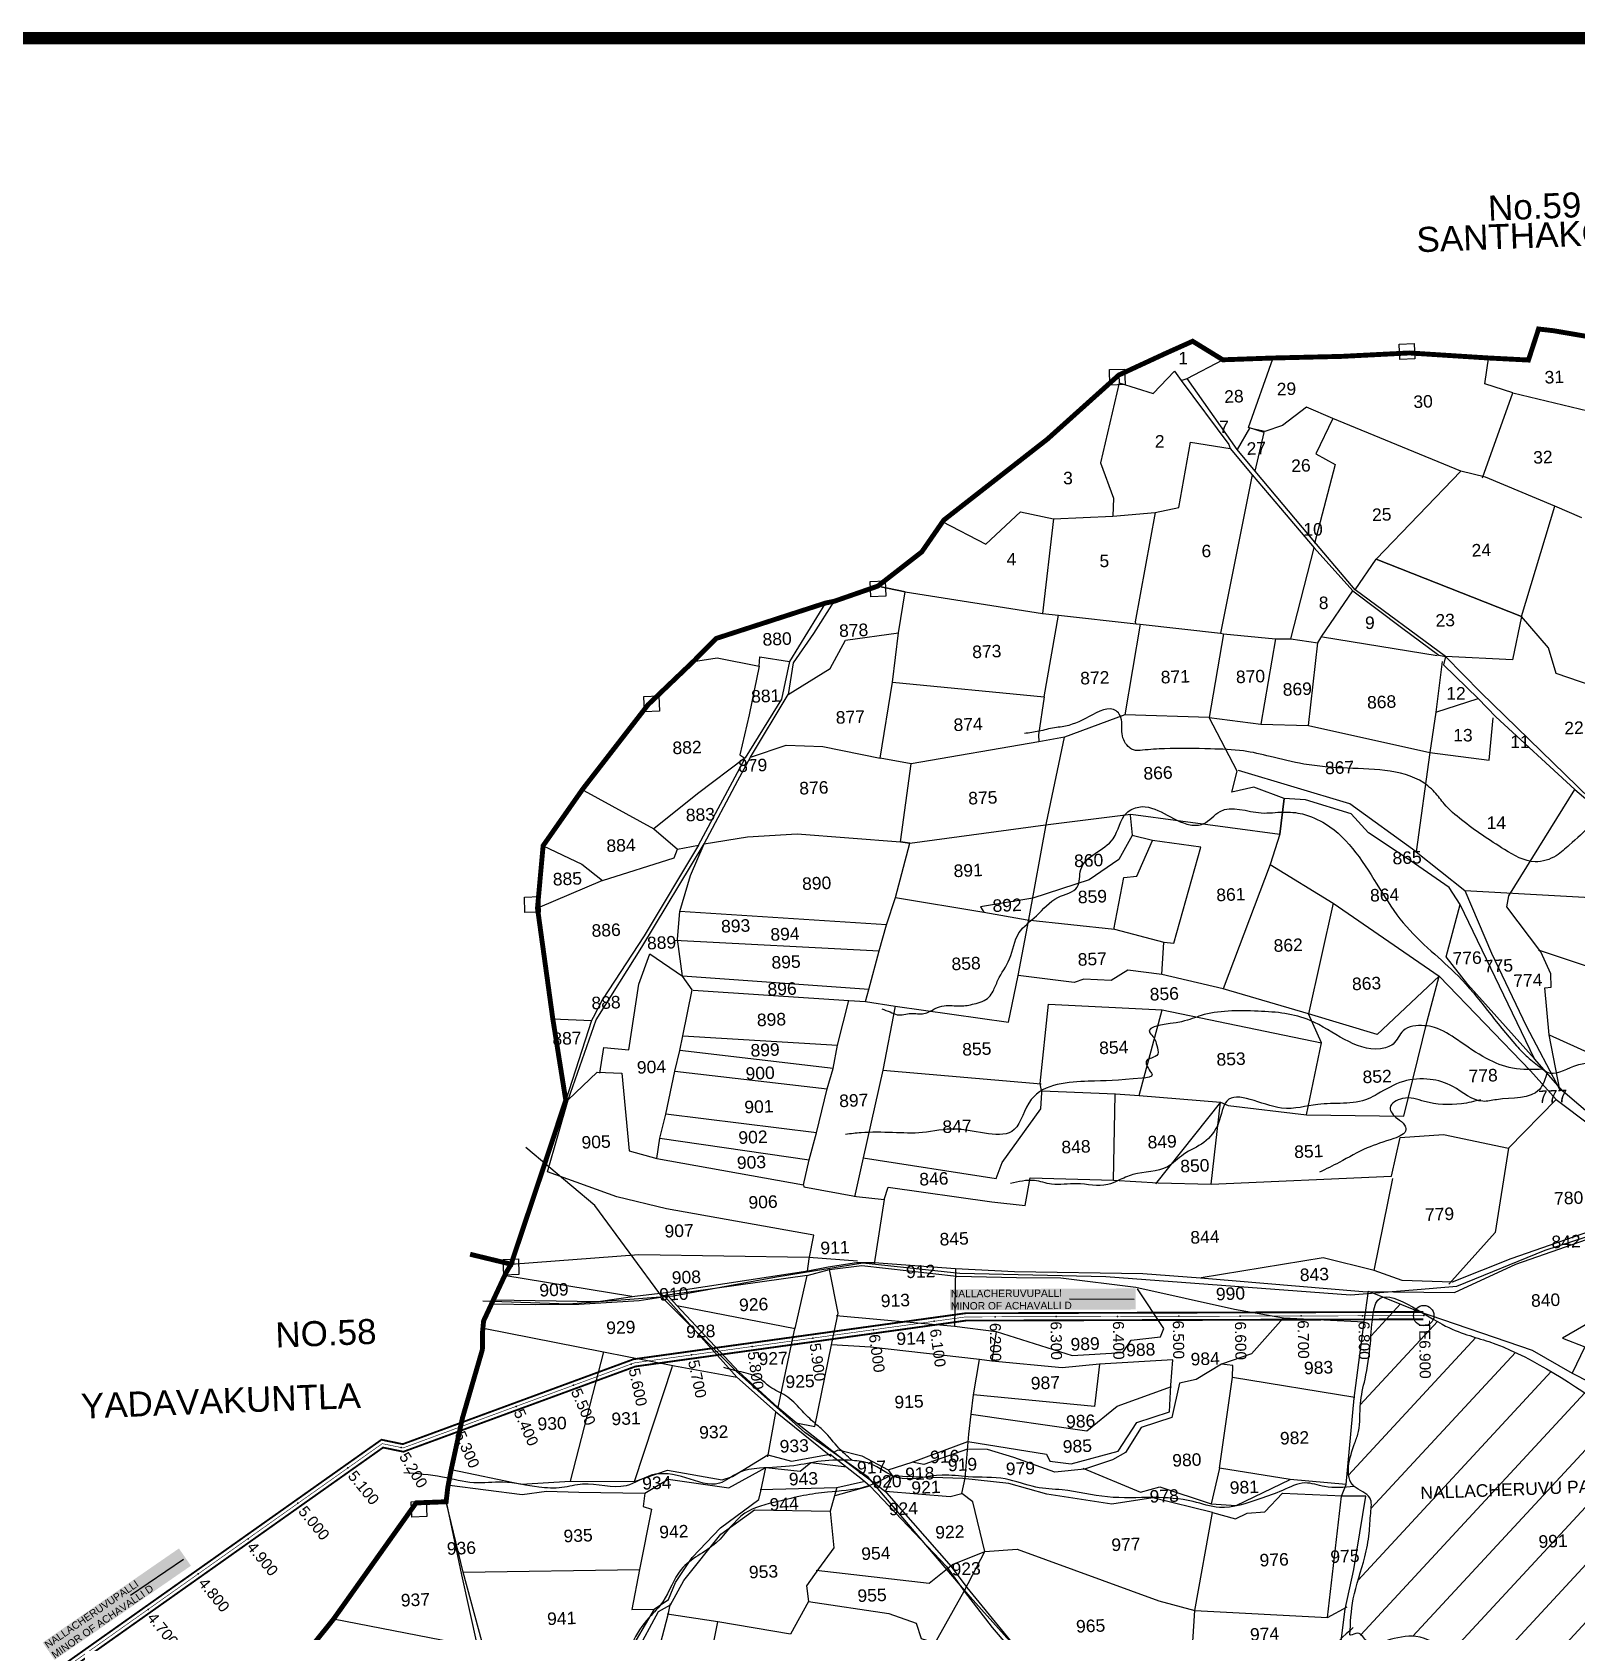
# Model space of a CAD drawing. Header units: inches. Extents: x 203261 to 228925, y 1594290 to 1605484.
# Drawn here: x 211576 to 214097, y 1602483 to 1605095 of the extents above; entities that cross this region are included whole.
import ezdxf
from ezdxf.enums import TextEntityAlignment as Align

# ---------------------------------------------------------------- set-up
doc = ezdxf.new("R2010")
doc.units = ezdxf.units.IN
doc.header["$MEASUREMENT"] = 0
doc.linetypes.add('HIDDEN2', pattern=[0.1875, 0.125, -0.0625])
for name, color, linetype in [('CANAL1', 7, 'Continuous'), ('CSMark', 72, 'Continuous'), ('DIMENSION', 7, 'Continuous'), ('PLOT NO', 7, 'Continuous'), ('PLOTS', 7, 'Continuous'), ('RE REMARKS', 7, 'Continuous'), ('ROAD', 1, 'Continuous'), ('STREAM', 4, 'Continuous'), ('STRUCTURE', 5, 'Continuous'), ('TEXT', 1, 'Continuous'), ('VILLAGE BOUNDRY', 5, 'Continuous'), ('VILLAGE BOUNDRY STONES', 1, 'Continuous')]:
    doc.layers.add(name, color=color, linetype=linetype)
doc.styles.add('FONT1', font='Arial')
doc.styles.get("Standard").update_dxf_attribs({"font": 'arial.ttf'})
doc.dimstyles.get("Standard").update_dxf_attribs({"dimtxt": 0.18, "dimasz": 0.18, "dimexe": 0.18, "dimexo": 0.0625, "dimgap": 0.09, "dimtad": 0, "dimtih": 1, "dimtoh": 1, "dimdec": 4, "dimzin": 0, "dimdsep": 46, "dimtxsty": 'Standard', "dimcen": 0.09, "dimadec": 0, "dimazin": 0, "dimtfac": 1, "dimtdec": 4, "dimtofl": 0, "dimtmove": 0, "dimatfit": 3, "dimfxl": 1, "dimtolj": 1, "dimtzin": 0, "dimarcsym": 0})

msp = doc.modelspace()

# ---------------------------------------------------------------- hatches: boundary and pattern name
at = {"layer": 'STREAM'}
h = msp.add_hatch(dxfattribs=at)
h.set_pattern_fill('ANSI31', color=256, scale=511.183438, angle=2.2125)
h.set_pattern_definition([(47.2125, (213133.64, 1600498.41), (-46.8933, 43.4047), [])])
edge = h.paths.add_edge_path()
edge.add_spline(control_points=[(213728.3, 1602476.8), (213728.8, 1602474.3), (213744.3, 1602485.4), (213755.1, 1602457.9), (213794.6, 1602469.1), (213839.9, 1602481.1), (213891, 1602449.3), (213942.3, 1602419.6), (214017.9, 1602423.1), (214092.7, 1602414), (214170.5, 1602406.1), (214256, 1602378.5), (214356.4, 1602404), (214394.3, 1602337.9), (214388.5, 1602290.1), (214363.4, 1602261.6), (214358.5, 1602197.3), (214400.7, 1602260.9), (214432.5, 1602294.7), (214422, 1602352.6), (214432.4, 1602416.1), (214417.5, 1602486.6), (214422.7, 1602560.7), (214419.6, 1602645.2), (214416.2, 1602725.4), (214355.6, 1602794), (214252.6, 1602776.1), (214126.5, 1602863), (213993.4, 1602950.6), (213900, 1602970.1), (213856.8, 1602996.7), (213845.4, 1603003.6)], knot_values=[645.735917, 645.735917, 645.735917, 645.735917, 655.546035, 675.727965, 708.78945, 757.388447, 818.135762, 876.746548, 933.481593, 1038.499879, 1105.583354, 1165.329928, 1312.756352, 1344.616352, 1376.818474, 1448.75855, 1468.887505, 1525.034119, 1565.776739, 1631.116213, 1677.730997, 1762.118584, 1841.541094, 1899.868225, 2017.290108, 2073.45437, 2148.211248, 2300.718059, 2517.137559, 2597.969004, 2627.550512, 2627.550512, 2627.550512, 2627.550512], degree=3, periodic=0)
edge.add_line((213845.4, 1603003.6), (213838, 1603006.1))
edge.add_line((213838, 1603006.1), (213782.4, 1603028.6))
edge.add_spline(control_points=[(213782.4, 1603028.6), (213777.3, 1603027.5), (213770.4, 1603022.1), (213763.9, 1602990.7), (213762.5, 1602950.4), (213755, 1602899.8), (213742.6, 1602853.2), (213746.2, 1602816.4), (213730.3, 1602775.3), (213713.4, 1602720.2), (213766.4, 1602706.1), (213761.3, 1602671.9), (213760.5, 1602640.9), (213751.3, 1602593.1), (213731.1, 1602540.2), (213729.2, 1602496.6), (213728.3, 1602476.8)], knot_values=[0, 0, 0, 0, 21.886393, 36.858718, 88.981919, 147.390147, 188.094478, 233.757713, 253.118442, 324.307286, 355.974849, 380.836469, 414.041945, 453.241693, 524.452309, 583.271581, 583.271581, 583.271581, 583.271581], degree=3, periodic=0)
h.paths.add_polyline_path([(214031.6, 1602612.9), (214089.7, 1602615.2), (214088.5, 1602646.5), (214030.4, 1602644.2)], flags=24)

# ---------------------------------------------------------------- linework, layer by layer
at = {"color": 5, "const_width": 20}
msp.add_lwpolyline([(203298.6, 1605084.6), (218613.4, 1605084.6), (218613.4, 1594300.1), (203298.6, 1594300.1)], close=True, dxfattribs=at)
at = {"layer": 'CANAL1', "color": 200, "const_width": 3}
for points in [[(213847.9, 1602992.1), (213101.4, 1602990), (212561.5, 1602915.1), (212182.5, 1602775.8), (212149.3, 1602782.6), (211201.8, 1602111.9), (210756.5, 1602124), (210513.5, 1601984.5), (210463.4, 1601967.5), (210459.4, 1601938.5), (210413.8, 1601923.6), (210116.2, 1601706.9), (209877.1, 1601578.9), (209645.5, 1601417.4), (209087.8, 1601277.3), (208754.1, 1601145), (208572.4, 1601149), (208503.5, 1601138), (208214.4, 1601139), (207557.7, 1601521.6)], [(213847.9, 1603004.1), (213100.6, 1603002), (212558.5, 1602926.9), (212181.5, 1602788.2), (212146.7, 1602795.4), (211198.2, 1602124.1), (210753.5, 1602136), (210508.5, 1601995.5), (210452.6, 1601976.5), (210448.6, 1601947.5), (210408.2, 1601934.4), (210109.8, 1601717.1), (209870.9, 1601589.1), (209640.5, 1601428.6), (209084.2, 1601288.7), (208751.9, 1601157), (208571.6, 1601161), (208502.5, 1601150), (208217.6, 1601151), (207563.7, 1601531.9)]]:
    msp.add_lwpolyline(points, dxfattribs=at)
at = {"layer": 'CANAL1', "color": 1, "linetype": 'HIDDEN2', "ltscale": 28, "const_width": 1}
msp.add_lwpolyline([(213848.8, 1602998.1), (213101, 1602996), (212560, 1602921), (212182, 1602782), (212148, 1602789), (211200, 1602118), (210755, 1602130), (210511, 1601990), (210458, 1601972), (210454, 1601943), (210411, 1601929), (210113, 1601712), (209874, 1601584), (209643, 1601423), (209086, 1601283), (208753, 1601151), (208572, 1601155), (208503, 1601144), (208216, 1601145), (207560.7, 1601526.8)], dxfattribs=at)
at = {"layer": 'CSMark', "color": 3, "linetype": 'Continuous'}
msp.add_circle((213848.8, 1602998.1), 16.7, dxfattribs=at)
for p in [(213049.3, 1602988.8), (213148.8, 1602996.1), (213248.8, 1602996.4), (213348.8, 1602996.7), (213448.8, 1602997), (213548.8, 1602997.2), (213648.8, 1602997.5), (213748.8, 1602997.8), (213848.8, 1602998.1), (212851.2, 1602961.4), (212950.3, 1602975.1), (212653.1, 1602933.9), (212752.1, 1602947.6), (212554.4, 1602918.9), (212460.5, 1602884.4), (212366.6, 1602849.9), (212272.8, 1602815.4), (212178.8, 1602782.7), (212092, 1602749.4), (212010.4, 1602691.6), (211928.8, 1602633.8), (211847.2, 1602576.1), (211765.6, 1602518.3)]:
    msp.add_point(p, dxfattribs=at)
at = {"layer": 'PLOTS'}
for points in [[(213994.1, 1604505.1), (214130.2, 1604472.4), (214147.5, 1604591.9)], [(214106.7, 1604301.1), (214062.8, 1604320.4), (213949.6, 1604367.6), (213909.6, 1604377.1), (213700.1, 1604463.2), (213657.3, 1604481.6), (213617.9, 1604451.8), (213589.4, 1604442.3), (213564.1, 1604447.5), (213544.1, 1604412.6), (213462.5, 1604528.8), (213520.7, 1604559.2)], [(213573.3, 1604377.3), (213588.4, 1604440.3), (213562.8, 1604448.7), (213602.2, 1604560.9)], [(213944.5, 1604366.2), (213994.1, 1604505.1), (213948.5, 1604519.9), (213955, 1604564.6)], [(213350.8, 1604534.3), (213351.2, 1604521.4), (213407.2, 1604504.3), (213441.9, 1604540.9), (213452.6, 1604525.3), (213462.5, 1604528.8)], [(213452.6, 1604525.3), (213530.4, 1604420.9), (213532.8, 1604414.3), (213568.8, 1604371.4), (213614.7, 1604317), (213669.8, 1604251.9), (213733, 1604181.9), (213812.5, 1604121.9), (213873.3, 1604076.7), (213884.3, 1604074.6), (213880.8, 1604061.2), (213937.8, 1604005.9), (213966.3, 1603976.1), (214095.7, 1603857.3), (214134.4, 1603824.6)], [(213351.2, 1604521.4), (213321, 1604391.1), (213341.9, 1604333.4), (213341, 1604303.9)], [(213700.1, 1604463.2), (213672.5, 1604405.6), (213704.2, 1604388.1), (213670.4, 1604259)], [(213062.1, 1604295), (213133.9, 1604258.1), (213190.5, 1604310.8), (213244.3, 1604299.7), (213341, 1604303.9), (213410.3, 1604309.9), (213448.7, 1604318), (213467.7, 1604424.9), (213532.8, 1604414.3)], [(214675.6, 1603352.9), (214649.8, 1603388.3), (214608.5, 1603364.2), (214576.7, 1603389.9), (214482.5, 1603470), (214352.2, 1603584.8), (214305, 1603615.7), (214251.2, 1603677.9), (214169.1, 1603795), (214099.2, 1603863.1), (213942.2, 1604015.6), (213884.3, 1604074.6), (213736.9, 1604183.7), (213673.4, 1604258.3), (213573.3, 1604377.3), (213544.1, 1604412.6)], [(213568.8, 1604371.4), (213517, 1604113)], [(213736.9, 1604183.7), (213770.9, 1604233.6), (213909.6, 1604377.1)], [(214008.7, 1604139.8), (214062.8, 1604320.4)], [(213244.3, 1604299.7), (213226.1, 1604144.7)], [(213410.3, 1604309.9), (213377.5, 1604131.2)], [(213632, 1604103.3), (213669.8, 1604251.9)], [(213770.9, 1604233.6), (214008.7, 1604139.8), (213993.8, 1604069.3), (213884.3, 1604074.6)], [(214374.9, 1603958.8), (214242.4, 1603981.7), (214190.3, 1603965.7), (214181.2, 1604007.3), (214065.3, 1604047), (214052.8, 1604088.6), (214008.7, 1604139.8), (213770.9, 1604233.6)], [(212842.7, 1603070.5), (212845.2, 1603091.1), (212852.8, 1603129.3), (212612.4, 1603172.4), (212531, 1603192.3), (212417.9, 1603233.1), (212451.5, 1603350.4), (212498.7, 1603395.9), (212539.3, 1603393.9), (212551, 1603267.4), (212596.3, 1603254.6), (212836.1, 1603211.8), (212845, 1603252.5), (212857.3, 1603296.6), (212874.8, 1603368.5), (212884.4, 1603401.7), (212891.3, 1603439.9), (212910.2, 1603513), (212937.2, 1603511.4), (212942.6, 1603530.8), (212959.3, 1603594.1), (212971.4, 1603636.2), (212985.9, 1603681.2), (213009.7, 1603770), (212994.4, 1603772), (213011.5, 1603899.2), (212960.9, 1603908.3), (212981.1, 1604032.6), (212991, 1604113.1), (213002.1, 1604180.5), (212957.3, 1604189.6), (213002.1, 1604180.5), (213226.1, 1604144.7), (213252.4, 1604142), (213379.1, 1604128.2), (213385.6, 1604127.3), (213517, 1604113), (213522, 1604111.4), (213606.7, 1604103.3), (213632, 1604103.3), (213676, 1604097), (213682.5, 1604108.1), (213733, 1604181.9)], [(212872.1, 1604162), (212812.9, 1604066.3), (212800.1, 1604005), (212740.9, 1603909.2), (212662.7, 1603850.2), (212591.5, 1603792.9), (212630.1, 1603760), (212664.6, 1603766.3), (212740.2, 1603907.4)], [(212885.7, 1604164.7), (212852.4, 1604112.4), (212819.2, 1604064.5), (212810.6, 1604012.8)], [(212981.1, 1604032.6), (213229.1, 1604008.6), (213252.4, 1604142)], [(213379.1, 1604128.2), (213377.5, 1604131.2)], [(212596.3, 1603254.6), (212601.5, 1603288), (212611.1, 1603327.4), (212625.8, 1603397.6), (212634, 1603431.2), (212638.9, 1603455.1), (212654, 1603530.1), (212638.3, 1603552.7), (212630.1, 1603612.9), (212634.2, 1603657.9), (212651.5, 1603717.1), (212673.8, 1603768.6), (212728.5, 1603872.3), (212749.5, 1603910.1), (212810.6, 1604012.8), (212879.4, 1604055), (212904.4, 1604101.2), (212991, 1604113.1)], [(213385.6, 1604127.3), (213360.6, 1603979.6)], [(213522, 1604111.4), (213498.5, 1603975)], [(213683.2, 1604106.7), (213870.5, 1604076.1)], [(213606.7, 1604103.3), (213582.6, 1603964.2)], [(213660.7, 1603961.8), (213676, 1604097)], [(212656.1, 1604066.6), (212694.8, 1604072.6), (212763.4, 1604058.9), (212764.5, 1604074.2), (212812.9, 1604066.3)], [(212763.4, 1604058.9), (212747.4, 1603979.1), (212731.8, 1603914.1), (212738.3, 1603909.9)], [(213879.1, 1604066.7), (213868.4, 1603983.7), (213858.6, 1603917.7), (213836.3, 1603755.4), (213728.3, 1603833.8), (213546.2, 1603888.5), (213546.2, 1603888.5)], [(213229.1, 1604008.6), (213219.6, 1603946.9), (213220, 1603935.3)], [(213868.4, 1603983.7), (213937.8, 1604005.9)], [(214254.9, 1603211.5), (214076.1, 1603364.9), (214029.9, 1603417.3), (213920.7, 1603538.7), (213885.4, 1603584), (213908.5, 1603669.3), (213890.5, 1603697.6), (213826.6, 1603741.2), (213758.4, 1603786.4), (213730.2, 1603817.6), (213655.7, 1603840.5), (213620.9, 1603842.7), (213613.7, 1603784.3), (213620.9, 1603842.7), (213571.1, 1603861.1), (213535.5, 1603853.2), (213544.3, 1603887.6), (213498.5, 1603975), (213360.6, 1603979.6), (213262.4, 1603942.9), (213220, 1603935.3), (213011.5, 1603899.2)], [(213498.5, 1603975), (213582.6, 1603964.2), (213660.7, 1603961.8), (213858.6, 1603917.7), (213955.6, 1603905.3), (213962.2, 1603974.2)], [(212749.5, 1603910.1), (212807.4, 1603929.7), (212867.5, 1603927.4), (212960.9, 1603908.3)], [(212937.2, 1603511.4), (212985.8, 1603503.6), (213170.5, 1603477.2), (213176.6, 1603506.2), (213186.2, 1603553.5), (213203.9, 1603644.8), (213232.6, 1603802.7), (213262.4, 1603942.9)], [(212477.2, 1603855.8), (212591.5, 1603792.9)], [(213836.3, 1603755.4), (213916.1, 1603692.2), (213959.5, 1603590.3), (214016.2, 1603471.5), (214071.2, 1603367.1), (214053.7, 1603456.8), (214046.5, 1603533.3), (214057.1, 1603534.5), (214056.2, 1603556.2), (214040, 1603592.4), (213984.4, 1603666), (213987.6, 1603683.5), (214095.7, 1603857.3)], [(212451.5, 1603350.4), (212497.1, 1603481.3), (212571.7, 1603600), (212673.8, 1603768.6), (212744.5, 1603780.2), (212825.3, 1603784.8), (212994.4, 1603772), (213009.7, 1603770), (213231.1, 1603799.8), (213370.4, 1603817.1), (213613.7, 1603784.3), (213598.2, 1603734.9), (213700.9, 1603672), (213874.2, 1603552.3), (214023.4, 1603398), (214064.9, 1603351.1), (214122.1, 1603308.1)], [(213373.4, 1603782.9), (213369.7, 1603815.3)], [(212410.7, 1603765.6), (212474, 1603735.5), (212507.8, 1603708.9), (212624.8, 1603745.6), (212630.1, 1603760)], [(212664.6, 1603766.3), (212575.5, 1603618.4), (212507.8, 1603514.6), (212492.4, 1603485.2), (212489.9, 1603480.2), (212447.7, 1603349.8)], [(212985.9, 1603681.2), (213130.4, 1603656.9), (213201.3, 1603644.5), (213343.6, 1603629.2), (213424.4, 1603608.3), (213440.5, 1603606.5), (213484.9, 1603763.4), (213406, 1603774), (213372.9, 1603782.3), (213350.9, 1603742.9), (213302.6, 1603709.7), (213210.4, 1603680.1), (213125, 1603665.9), (213130.4, 1603656.9)], [(213342.9, 1603628.6), (213358.9, 1603713.4), (213380.2, 1603715.6), (213406, 1603774)], [(213598.2, 1603734.9), (213521.5, 1603532)], [(212507.8, 1603708.9), (212401.5, 1603663.7)], [(213916.1, 1603692.2), (214248.1, 1603674.1), (214160.2, 1603553.8), (214036.4, 1603595.2)], [(213700.9, 1603672), (213660.7, 1603491.2)], [(214029.9, 1603417.3), (213908.5, 1603669.3)], [(212971.4, 1603636.2), (212634.2, 1603657.9)], [(212625.8, 1603611.2), (212959.3, 1603594.1)], [(213421.1, 1603555.5), (213424.4, 1603608.3)], [(212503.4, 1603393.9), (212510, 1603435.9), (212550.5, 1603432.2), (212566.9, 1603539.3), (212584.9, 1603589.1), (212638.3, 1603552.7)], [(212933.1, 1603255.8), (213150.7, 1603222.1), (213160.4, 1603248.4), (213223.5, 1603336), (213225, 1603362.5), (213222.4, 1603377.1), (213236.1, 1603506.8), (213421.8, 1603497.7), (213681.8, 1603443.8), (213660.7, 1603491.2), (213521.5, 1603532), (213421.1, 1603555.5), (213365.5, 1603562.5), (213338.2, 1603545.7), (213293.5, 1603547.5), (213277.9, 1603542.3), (213186.2, 1603553.5)], [(212942.6, 1603530.8), (212638.3, 1603552.7)], [(212655.5, 1603529.6), (212910.2, 1603513)], [(213225.1, 1603365.5), (213345.2, 1603360.2), (213384.3, 1603357.6), (213516.9, 1603346.5), (213529.5, 1603341.5), (213657.4, 1603326.1), (213816.2, 1603323.6), (213854.5, 1603479.2), (213874.2, 1603552.3), (213772.7, 1603457.5), (213660.7, 1603491.2)], [(212985.8, 1603503.6), (212965.2, 1603398.8), (212933.1, 1603255.8), (212919.4, 1603191.9)], [(214053.7, 1603456.8), (214184.8, 1603397.4), (214199.8, 1603431.3), (214228.3, 1603521.1)], [(212426.5, 1603482.9), (212489.9, 1603480.2)], [(213384.3, 1603357.6), (213421.8, 1603497.7)], [(212638.9, 1603455.1), (212891.3, 1603439.9)], [(212884.4, 1603401.7), (212634, 1603431.2)], [(213657.4, 1603326.1), (213681.8, 1603443.8)], [(212625.8, 1603397.6), (212874.8, 1603368.5)], [(212965.2, 1603398.8), (213223.8, 1603376.7)], [(212836.1, 1603211.8), (212836.2, 1603208.7), (212922.3, 1603192.8), (212967.8, 1603187.9), (212974.4, 1603208.1), (213143.7, 1603184), (213198.1, 1603178), (213205.8, 1603223.1), (213342.1, 1603219.3), (213415.2, 1603215), (213501.8, 1603212.6), (213796.1, 1603225.7), (213810.2, 1603288.9), (213880.8, 1603293.8), (213987.3, 1603271.6), (214064.9, 1603351.1)], [(213342.1, 1603219.3), (213344.7, 1603359.4)], [(212857.3, 1603296.6), (212611.1, 1603327.4)], [(213516.9, 1603346.5), (213410.6, 1603213.5)], [(213501.8, 1603212.6), (213516.9, 1603346.5)], [(212601.5, 1603288), (212845, 1603252.5)], [(213987.3, 1603271.6), (213965.6, 1603133.8), (213889.8, 1603049.5)], [(213767.8, 1603071.6), (213798.3, 1603222.3)], [(212967.8, 1603187.9), (212951.2, 1603082.7)], [(214262.6, 1603181.2), (214171.2, 1603153.5), (213991.1, 1603091), (213895.2, 1603052.7), (213813.5, 1603055.2), (213767.8, 1603071.6), (213684.4, 1603092.4), (213485.5, 1603059.8)], [(212329.3, 1603024.1), (212500.6, 1603020.9), (212560.5, 1603029.8), (212610.9, 1603035.6), (212843.1, 1603071.3), (212876.4, 1603077.6), (212922.6, 1603085.1), (212951.1, 1603084.7), (213084, 1603075), (213180.3, 1603070), (213389.9, 1603067.1), (213484, 1603059.6), (213749.1, 1603037.4), (213898.9, 1603035.6), (213999.1, 1603082.4), (214173.7, 1603143.1)], [(212358.4, 1603082.1), (212567.2, 1603098.1), (212844.8, 1603093.3), (212923.9, 1603087.4)], [(212346.6, 1603064.4), (212555.5, 1603030)], [(212628.8, 1603014.5), (212822.3, 1602976.9), (212842.1, 1603063.4), (212614, 1603031.6)], [(212842.1, 1603063.4), (212878.5, 1603073.4)], [(212884.4, 1602774.5), (212892.3, 1602779.1), (212931.4, 1602769.2), (212974.1, 1602746.3), (213013.1, 1602758.9), (213104.4, 1602792.5), (213232.5, 1602772), (213238.2, 1602760.2), (213272.8, 1602756), (213349.9, 1602776.5), (213380, 1602823.4), (213433.8, 1602840.9), (213435.8, 1602884.6), (213438.8, 1602925.9), (213319.4, 1602918.9), (213258.4, 1602912.9), (213143.3, 1602923.8), (213123.4, 1602926.4), (212945.5, 1602946.6), (212881.4, 1602950.6), (212892.6, 1603002), (212878.5, 1603073.4), (212931.4, 1603079.8), (213085.8, 1603062.7), (213183.8, 1603060.4), (213256.3, 1603059.8), (213378.5, 1603044.5), (213539.8, 1603008.6), (213619.8, 1602994.5), (213751.4, 1602987.7)], [(213084, 1603075), (213082.6, 1602981.1)], [(212889.5, 1602998.1), (213082.6, 1602981.1), (213150.8, 1602972.3), (213274.6, 1602932.7), (213357.2, 1602937.9), (213370.9, 1602957.9), (213419, 1602963.2), (213424.5, 1602976.9), (213381.6, 1603041.6)], [(213711.2, 1602445.2), (213720.7, 1602518.4), (213734.8, 1602583.6), (213754.5, 1602703.3), (213714.6, 1602703.2), (213722.1, 1602722.5), (213735.2, 1602863.2), (213751.4, 1602987.7), (213758.7, 1603038.1), (213838, 1603006.1), (214025.8, 1602941.7), (214091.2, 1602904.3), (214286.5, 1602804.4), (214303.7, 1602814.4), (214409.3, 1602759.5), (214519.8, 1602725.2), (214550.9, 1602818.1), (214505.7, 1602825.6), (214492.9, 1602841.7), (214497.1, 1602859.9), (214484.4, 1602860.8), (214462, 1602860), (214448.5, 1602805.3), (214442.9, 1602746.6)], [(212313.4, 1602977.7), (212509.1, 1602939), (212625.2, 1602916.1), (212727, 1602897.4), (212609.9, 1603029)], [(213225.2, 1602405), (213103.3, 1602553.8), (213077.7, 1602588.5), (212971.9, 1602708.6), (212902.5, 1602761.3), (212824.1, 1602823.2), (212793.8, 1602847.9), (212730.2, 1602906.2), (212628.8, 1603014.5), (212614, 1603031.6), (212609.9, 1603029), (212567.7, 1603022), (212469, 1603016.1), (212398, 1603015.7), (212327.2, 1603016.9)], [(213619.8, 1602994.5), (213567.4, 1602935.7), (213518.5, 1602918.7), (213477.1, 1602893.6), (213449.9, 1602888), (213437.6, 1602831.8), (213387.3, 1602815.3)], [(214351.9, 1602917.1), (214134.7, 1602995.8), (214075.6, 1602961.3), (214111.7, 1602947.1), (214091.2, 1602904.3)], [(212821.7, 1602979), (212793.8, 1602847.9)], [(213150.8, 1602972.3), (213143.3, 1602923.8)], [(212509.1, 1602939), (212454.6, 1602727.5)], [(212824.1, 1602823.2), (212854.3, 1602817), (212881.4, 1602950.6)], [(212559.8, 1602727.4), (212622.1, 1602915.4)], [(212974.1, 1602746.3), (212981.5, 1602735.7), (212969.6, 1602711.3), (213075.4, 1602702.6), (213094.5, 1602707.7), (213100.1, 1602732.5), (213105.7, 1602804.7), (213109.8, 1602837.3), (213113.6, 1602868.6), (213123.4, 1602926.4)], [(213319.4, 1602918.9), (213311.2, 1602849.9), (213113.6, 1602868.6)], [(213722.1, 1602722.5), (213630.7, 1602730.7), (213515, 1602749.2), (213536.5, 1602897.8), (213537, 1602916.7), (213518.5, 1602918.7)], [(212727, 1602897.4), (212790.2, 1602841.4), (212880.4, 1602768.5)], [(213109.8, 1602837.3), (213298.8, 1602810.1), (213348.1, 1602850.4), (213437.1, 1602882.2)], [(213536.5, 1602897.8), (213736.1, 1602865.1)], [(212790.2, 1602839.8), (212777.2, 1602767.7)], [(213387.3, 1602815.3), (213361.8, 1602774.4), (213340.4, 1602762.4), (213294.6, 1602747.2), (213246.4, 1602742.6), (213179.3, 1602766.2), (213136.6, 1602779.4), (213103.6, 1602779.8), (213032.5, 1602754.9), (213013.1, 1602758.9)], [(212257.6, 1602721.3), (212376.5, 1602705.9), (212416.3, 1602711.2), (212469, 1602709.9), (212577, 1602708.2), (212614.9, 1602730.8), (212714.1, 1602716.6), (212774.4, 1602750.2), (212830.3, 1602744.1), (212847.9, 1602758.3), (212906.1, 1602751.3)], [(212260.6, 1602746.7), (212375.3, 1602722.8), (212454.6, 1602727.5), (212559.8, 1602727.4), (212613.8, 1602745.8), (212703.1, 1602730), (212719.8, 1602735.3), (212777.8, 1602770.7), (212816.1, 1602760.5), (212879.7, 1602771.9), (212932.5, 1602730.7), (212944, 1602720.3), (213069.7, 1602588.2), (213098.2, 1602548), (213144.1, 1602488.7), (213214.3, 1602406.5)], [(212592, 1602518.4), (212615.5, 1602534.5), (212626.8, 1602562.1), (212654.1, 1602603), (212700.5, 1602651.4), (212763.1, 1602697.9), (212766.3, 1602711.4), (212774.4, 1602750.2)], [(213292.3, 1602749.2), (213386.3, 1602710), (213417.7, 1602718.4), (213501.8, 1602690.5), (213542.6, 1602688.2), (213630.7, 1602730.7)], [(213515, 1602749.2), (213501.8, 1602690.5)], [(212887.6, 1602704.3), (212944, 1602720.3)], [(212890.5, 1602717.5), (212934.1, 1602727.3)], [(213504, 1602676.3), (213406.2, 1602700.7), (213339.7, 1602690.3), (213233.2, 1602706.3), (213171.3, 1602723.9), (213096.3, 1602732.2), (212981.5, 1602735.7)], [(212252.3, 1602694.1), (212277.6, 1602574.9), (212303.4, 1602456.6)], [(212348.7, 1602237.9), (212328.4, 1602335.1), (212317.8, 1602440.1), (212280.3, 1602578.9), (212252.3, 1602694.1)], [(212577, 1602708.2), (212573.9, 1602686.6), (212587.7, 1602682.2), (212568.3, 1602583.2), (212555.5, 1602518.3), (212592, 1602518.4), (212547.8, 1602443.5), (212317.8, 1602440.1)], [(212765.2, 1602714), (212890.5, 1602717.5), (212879.2, 1602678.7)], [(212856.5, 1602582.2), (213041.4, 1602561.1), (213079.3, 1602591.8), (213132, 1602612.9), (213184.8, 1602616.5), (213416.4, 1602532.4), (213475.1, 1602516.7), (213691.7, 1602504.9), (213714.6, 1602703.2)], [(212919.1, 1602123.6), (212974.6, 1602357), (212993.4, 1602428.3), (213051, 1602463.5), (213098.2, 1602548), (213132, 1602612.9), (213112.5, 1602694), (213094.5, 1602707.7)], [(213470.4, 1602448.2), (213475.1, 1602516.7), (213504, 1602676.3), (213541.6, 1602666.1), (213560.7, 1602675.4), (213589.3, 1602677.6), (213618.3, 1602708.3), (213716.2, 1602703.9)], [(212562.9, 1602447.5), (212599, 1602515), (212618.5, 1602525.9), (212640.6, 1602565.3), (212701, 1602641.4), (212756, 1602681), (212879.2, 1602678.7), (212885.2, 1602618.8), (212860.2, 1602584.3), (212840.9, 1602556.9), (212844, 1602531.2), (212814.6, 1602478)], [(212280.3, 1602578.9), (212568.3, 1602583.2)], [(212618.4, 1602528.1), (212613.8, 1602507), (212596.5, 1602440.7), (212543.9, 1602167.6)], [(212844, 1602531.2), (212975.3, 1602511.5), (213020.1, 1602495.6), (213027.8, 1602470.9), (213051, 1602463.5), (213079.8, 1602431.3), (213142.6, 1602421.8), (213206.7, 1602405.6), (213407.5, 1602400.2)], [(213691.7, 1602504.9), (213724, 1602522.6)], [(212303.4, 1602456.6), (212068.4, 1602502.4)], [(212627.2, 1602153.5), (212696, 1602498.1), (212613.3, 1602510.7)], [(212814.6, 1602478), (212696, 1602498.1)]]:
    msp.add_lwpolyline(points, dxfattribs=at)
at = {"layer": 'ROAD'}
for points in [[(212312.5, 1603022.1), (212452, 1603017.3), (212623.8, 1603030.4), (212791.8, 1603061.6), (212932.7, 1603084.4), (213091, 1603067.4), (213329.9, 1603061.8), (213729.2, 1603031.8), (213831.7, 1603040.4), (213902.9, 1603046.2), (214047.2, 1603104.9), (214290, 1603183.7), (214485.6, 1603210.7), (214712.5, 1603277.8), (214788.2, 1603298.8), (214874.6, 1603299.2), (214956.9, 1603636), (215015.1, 1603884.4), (215027.6, 1604074)], [(213568.1, 1601934.5), (213485.3, 1602092), (213362.2, 1602258.2), (213270, 1602357.8), (213107.9, 1602538.6), (212941.7, 1602734.5), (212838.2, 1602807.2), (212726, 1602907.3), (212607.3, 1603025.7), (212495.2, 1603178), (212382.3, 1603272.6)]]:
    msp.add_lwpolyline(points, dxfattribs=at)
at = {"layer": 'STREAM'}
for points in [[(215074.9, 1603450.9), (215011.8, 1603460.2), (214989.7, 1603461.5), (214961.6, 1603469), (214929.2, 1603473.6), (214919.5, 1603517.7), (214931.9, 1603543.9), (214898.7, 1603556), (214847.2, 1603571.2), (214812.2, 1603590.7), (214812.4, 1603640), (214799.2, 1603676.5), (214805.1, 1603742.4), (214806, 1603775.1), (214793.4, 1603822.8), (214784.1, 1603855.1), (214764.4, 1603880.1), (214742.6, 1603889.4), (214705.7, 1603874.6), (214672, 1603871.7), (214626.4, 1603872), (214597.7, 1603879.5), (214525.3, 1603902.6), (214492.8, 1603926), (214460.6, 1603939.8), (214424.6, 1603929.8), (214397.5, 1603909.5), (214337.1, 1603903.9), (214298.2, 1603897.1), (214253.7, 1603884.1), (214167.1, 1603864.7), (214121.6, 1603800.7), (214086.5, 1603766.7), (214065.2, 1603749.3), (214030.7, 1603739.4), (213980.6, 1603759.4), (213910.7, 1603807.6), (213882.4, 1603833.8), (213866.6, 1603853), (213855.5, 1603863.3), (213724.3, 1603892.1), (213652.8, 1603899), (213598.2, 1603911.3), (213554.4, 1603920.4), (213500.7, 1603923.7), (213425.6, 1603924), (213389.3, 1603921.5), (213374.8, 1603922), (213368.7, 1603925.5), (213356.1, 1603948.1), (213352.8, 1603978.5), (213346.6, 1603985.7), (213302.4, 1603976.5), (213258.1, 1603959.8), (213245.8, 1603958.3), (213220.3, 1603952.5), (213196.8, 1603948.9)], [(212963.7, 1603499), (212977.5, 1603494), (212989.1, 1603489.4), (213011.3, 1603491.7), (213032.6, 1603491.3), (213050.9, 1603499.6), (213065.6, 1603504.2), (213091.8, 1603503.8), (213114.6, 1603507.2), (213139, 1603518.5), (213145.4, 1603527.9), (213153.4, 1603545.8), (213172.4, 1603580.7), (213187.8, 1603623.1), (213216.2, 1603651), (213251.4, 1603681.2), (213283, 1603698.1), (213288.7, 1603726.5), (213341.5, 1603776.9), (213363.7, 1603819.2), (213383.4, 1603828.8), (213467.4, 1603799.8), (213488.4, 1603801.3), (213516.1, 1603821.7), (213583.5, 1603819.2), (213619.4, 1603820.6), (213650.8, 1603817.4), (213688.5, 1603801.2), (213776.7, 1603695.6), (213815.3, 1603639.5), (213861.1, 1603593.5), (213905, 1603552.8), (214000.3, 1603438.8), (214018.4, 1603420.5), (214040.3, 1603402.9), (214050.4, 1603395.7), (214094, 1603405.5), (214220.2, 1603387), (214253.7, 1603380.2), (214301.2, 1603374.4), (214349.9, 1603368), (214393.5, 1603338.2), (214427.6, 1603271.6), (214456.1, 1603235.2), (214516.6, 1603218.6), (214637.8, 1603266.8), (214683.2, 1603274), (214730, 1603285), (214764.4, 1603296.7), (214815.9, 1603286.2), (214843.9, 1603278.6), (214871.8, 1603272.6), (214911.3, 1603277.9), (214975.2, 1603254.3), (214990.1, 1603236.4), (215124.8, 1603157.8), (215179.3, 1603152.3), (215286.2, 1603157), (215329.8, 1603153.2), (215377.4, 1603159.9)], [(214043.6, 1603400.6), (213993.9, 1603402.2), (213951.4, 1603418), (213904, 1603448.4), (213866.5, 1603468.8), (213849.8, 1603471.6), (213815.3, 1603463.3), (213798.7, 1603441.7), (213778, 1603434), (213663.5, 1603480.2), (213578.3, 1603495.2), (213485.2, 1603488.2), (213453.3, 1603478.2), (213401.7, 1603459.7), (213408.1, 1603452.1), (213412.9, 1603439.2), (213414.3, 1603425.3), (213404.1, 1603418.8), (213396.4, 1603415), (213402.3, 1603396.9), (213405.2, 1603391.8), (213388.8, 1603385.9), (213300.9, 1603380.8), (213207.8, 1603351), (213180.1, 1603302), (213085, 1603302.7), (213030.2, 1603297.1), (212981.4, 1603297), (212929.9, 1603296.7), (212904.7, 1603294)], [(214050.6, 1603395.8), (214037.7, 1603367.4), (213967.7, 1603350.8), (213945.1, 1603348.1), (213896.2, 1603372.4), (213859.1, 1603384), (213815.6, 1603380.6), (213772.8, 1603359.8), (213758.3, 1603352.3), (213675.7, 1603343), (213616.6, 1603337.2), (213527.2, 1603348.6), (213513.8, 1603313.2), (213489.7, 1603280.9), (213456.4, 1603261.3), (213430.2, 1603241.1), (213374, 1603228.4), (213349.9, 1603218.8), (213332.7, 1603212), (213282.1, 1603213.6), (213241.1, 1603212.8), (213212.9, 1603218.7), (213173.9, 1603213.7)], [(213941.6, 1603350.5), (213910.5, 1603344.1), (213850.1, 1603347.9), (213814.2, 1603352.6), (213793.8, 1603337.8), (213805.8, 1603320), (213817.6, 1603309.1), (213819.6, 1603302.2), (213800.1, 1603287.5), (213756.2, 1603271.9), (213710.9, 1603248.3), (213678.4, 1603232.3)], [(213728.3, 1602476.8), (213733.7, 1602535.4), (213752.6, 1602604.1), (213759.7, 1602642.6), (213762.3, 1602675.7), (213760.8, 1602700.5), (213735.2, 1602719.2), (213736.3, 1602790.3), (213742.3, 1602808.8), (213745.3, 1602854.3), (213752.9, 1602894.3), (213761.6, 1602952.1), (213766.8, 1603003.9), (213770.6, 1603018.4), (213879.1, 1602983.9), (213954.9, 1602955.7), (214144, 1602850.4), (214282.8, 1602787.3), (214357.3, 1602780.7), (214397.1, 1602741.1), (214420.3, 1602625.9), (214421.5, 1602567.6), (214421.3, 1602488.2), (214428.3, 1602404.1), (214425.3, 1602357.6), (214423.6, 1602292.3), (214400.9, 1602258.4), (214361.8, 1602218.1), (214362.5, 1602238.2), (214388.6, 1602305.3), (214390.7, 1602337.4), (214375.7, 1602365.5), (214230.5, 1602390.9), (214172.1, 1602403.5), (214105.7, 1602412.8), (214001, 1602421.2), (213944.4, 1602424.8), (213891.2, 1602449.5), (213835.7, 1602474.2), (213787.6, 1602467.1), (213754.6, 1602467.7), (213737.9, 1602479), (213728.3, 1602476.8), (213728.3, 1602478.6)], [(212914.6, 1602761.9), (212893.8, 1602781.7), (212869.1, 1602809.5), (212851, 1602825.3), (212831.7, 1602844.6), (212807.1, 1602867.3), (212780.9, 1602881.7), (212764.4, 1602895.4), (212734.1, 1602906.1), (212705.6, 1602913.2)], [(213734.7, 1602719.2), (213686.9, 1602718.9), (213654.8, 1602724.8), (213618.2, 1602712.6), (213581.2, 1602698.9), (213515.2, 1602684.8), (213472.1, 1602694.4), (213406.5, 1602701.1), (213332.4, 1602701.9), (213258.4, 1602713.4), (213215.4, 1602717.9), (213165.5, 1602731.4), (213104.7, 1602734.7), (213062.4, 1602737.7), (212988.4, 1602733.8), (212944.7, 1602756.3), (212915.7, 1602761.4), (212864.8, 1602760.4), (212820.3, 1602753), (212763.9, 1602748.8), (212729.7, 1602741.3), (212698.5, 1602724.2), (212644, 1602733.3), (212587.3, 1602737.3), (212546.3, 1602720.3), (212475.2, 1602722.7), (212441.4, 1602717.3), (212403.8, 1602717.9), (212344.9, 1602725.9), (212297.6, 1602725.1), (212246.3, 1602734.4), (212183.3, 1602741.2)], [(212979.9, 1602737.5), (212934.9, 1602717.8), (212875, 1602709.8), (212836.1, 1602704.2), (212794.3, 1602694.4), (212740, 1602675.3), (212693.5, 1602627.2), (212636, 1602583.4), (212606.2, 1602530.8), (212584, 1602505), (212556.3, 1602462.8), (212545.7, 1602429.5), (212533.1, 1602410), (212479.1, 1602406.7), (212445, 1602398.2), (212431, 1602360.1), (212399.5, 1602310.1), (212380.1, 1602280), (212357.6, 1602249.8), (212331, 1602231.8), (212284.5, 1602212.1)], [(215841.7, 1602586.4), (215853.9, 1602558.4), (215863.9, 1602531.8), (215859.5, 1602485.1), (215832.2, 1602455), (215778.3, 1602396), (215708.6, 1602258.8), (215672.1, 1602213.4), (215618.7, 1602130.3), (215509.6, 1602022.9), (215409, 1601925.9), (215325.8, 1601866.1), (215125.1, 1601799.1), (215041.6, 1601775.9), (214957.7, 1601762.7), (214828, 1601729.9), (214722.8, 1601693.7), (214640.6, 1601636.1), (214563.4, 1601567.7), (214487.6, 1601459.4), (214437.4, 1601380.9), (214283.9, 1601285.4), (214266.8, 1601268.1), (214158.4, 1601285), (214083.4, 1601300.9), (213988.8, 1601308.4), (213903.3, 1601309.5), (213824, 1601319.7), (213690.1, 1601309), (213600.2, 1601307.8), (213501.9, 1601296.2), (213406.6, 1601290.3), (213351.2, 1601289.3), (213252.8, 1601278.8), (213120, 1601239.3)], [(213733.8, 1602488.6), (213695.1, 1602443.4), (213689.3, 1602401.1), (213684.1, 1602364.6), (213679.6, 1602352.8), (213673.4, 1602341.9), (213662.5, 1602325), (213651.9, 1602278.3), (213646.7, 1602241.8), (213643.4, 1602198), (213627.1, 1602173.4), (213612.1, 1602155.5), (213584.9, 1602110.7), (213573.6, 1602081.8), (213567.1, 1602057.6), (213549.7, 1602038)]]:
    msp.add_spline(points, degree=3, dxfattribs=at)
at = {"layer": 'VILLAGE BOUNDRY', "linetype": 'HIDDEN2', "ltscale": 75, "const_width": 8}
msp.add_lwpolyline([(212004.1, 1602422.4), (212068.4, 1602502.4), (212203.3, 1602692.2), (212252.3, 1602694.1), (212255.1, 1602718.1), (212260.6, 1602746.7), (212278.9, 1602830.6), (212311.5, 1602942.5), (212311.8, 1602971.7), (212313.5, 1602989.5), (212349.8, 1603067.4), (212358.4, 1603082.1), (212291.5, 1603098.3), (212358.4, 1603082.1), (212410, 1603236.1), (212447.7, 1603349.8), (212426.5, 1603482.9), (212401.5, 1603663.7), (212410.7, 1603765.6), (212475.6, 1603858.4), (212582.1, 1603995.9), (212656.1, 1604066.6), (212693.6, 1604104.2), (212872.1, 1604162), (212885.7, 1604164.7), (212957.3, 1604189.6), (213029.1, 1604245.5), (213064.9, 1604297.3), (213234.1, 1604429.5), (213350.8, 1604534.3), (213427.9, 1604570), (213471.4, 1604589.5), (213520.7, 1604559.2), (213601.4, 1604562.1), (213715, 1604564.8), (213825.4, 1604570.4), (213952.2, 1604562.3), (214019.8, 1604558.8), (214036.3, 1604609.5), (214060.7, 1604606.7), (214147.5, 1604591.9)], dxfattribs=at)
at = {"layer": 'VILLAGE BOUNDRY STONES'}
for points in [[(213808.7, 1604584.9), (213833.4, 1604585.9), (213834.4, 1604560.6), (213809.7, 1604559.6)], [(213335.4, 1604543.2), (213360.1, 1604544.1), (213361, 1604518.8), (213336.3, 1604517.9)], [(212944.8, 1604197.2), (212969.5, 1604198.2), (212970.5, 1604172.9), (212945.8, 1604171.9)], [(212575, 1604009.5), (212599.7, 1604010.5), (212600.7, 1603985.2), (212576, 1603984.2)], [(212380.2, 1603681.6), (212404.9, 1603682.6), (212405.8, 1603657.3), (212381.1, 1603656.4)], [(212345.6, 1603089.6), (212370.3, 1603090.6), (212371.3, 1603065.3), (212346.6, 1603064.4)], [(212195.1, 1602694.1), (212219.8, 1602695.1), (212220.8, 1602669.8), (212196.1, 1602668.8)]]:
    msp.add_lwpolyline(points, close=True, dxfattribs=at)

# ---------------------------------------------------------------- texts
at = {"layer": 'CSMark', "color": 1, "linetype": 'Continuous', "style": 'FONT1'}
for s, rotation, p in [('6.200', 270.67, (213149.1, 1602986.1)), ('6.300', 270.67, (213248.4, 1602988.7)), ('6.400', 270.67, (213350.2, 1602989.2)), ('6.500', 270.67, (213448, 1602990.1)), ('6.600', 270.67, (213549.5, 1602988.5)), ('6.700', 270.67, (213651.9, 1602990.6)), ('6.800', 270.67, (213751.3, 1602989)), ('TE6.900', 270.67, (213850.2, 1602990.1)), ('6.000', 278.0196, (212951.4, 1602967.7)), ('6.100', 278.0196, (213051, 1602976.5)), ('5.800', 278.0196, (212753.5, 1602939.6)), ('5.900', 278.0196, (212854.6, 1602953.3)), ('5.600', 281.9635, (212559.1, 1602912.2)), ('5.700', 281.9635, (212656.1, 1602925.5)), ('5.500', 293.8496, (212463.8, 1602877.9)), ('5.400', 293.8496, (212370.3, 1602844.3)), ('5.300', 293.8496, (212274.1, 1602808.2)), ('5.200', 301.569, (212182.5, 1602772.7)), ('5.100', 309.2683, (212097.7, 1602741.4)), ('5.000', 309.2683, (212016.7, 1602683.7)), ('4.900', 309.2683, (211932.7, 1602625.3)), ('4.800', 309.2683, (211853.5, 1602566.3)), ('4.700', 309.2683, (211769.9, 1602509.8))]:
    msp.add_text(s, height=18, rotation=rotation, dxfattribs=at).set_placement(p, align=Align.MIDDLE_LEFT)
at = {"layer": 'DIMENSION'}
for s, height, p in [('29', 20.45, (213624.6, 1604511.7)), ('31', 20.45, (214062, 1604531.1)), ('28', 20.45, (213538.8, 1604499.5)), ('30', 20.45, (213847.7, 1604491.1)), ('27', 20.45, (213575.5, 1604414.6)), ('26', 20.45, (213648.2, 1604386.5)), ('32', 20.45, (214043.4, 1604400.2)), ('25', 20.45, (213780.2, 1604306.5)), ('24', 20.45, (213942.9, 1604248.5)), ('23', 20.45, (213883.8, 1604133.9)), ('880', 20.45, (212792.8, 1604103.3)), ('878', 20.45, (212917.8, 1604117.5)), ('873', 20.45, (213135.2, 1604082.9)), ('871', 20.45, (213443.1, 1604041.6)), ('870', 20.45, (213565.9, 1604042)), ('872', 20.45, (213311.6, 1604039.9)), ('869', 20.45, (213642.3, 1604021.4)), ('881', 20.45, (212774.2, 1604010.2)), ('868', 20.45, (213780, 1604000.4)), ('877', 20.45, (212912.4, 1603975.8)), ('874', 20.45, (213104.7, 1603963.8)), ('22', 20.45, (214094.2, 1603958.1)), ('882', 20.45, (212645.7, 1603926.1)), ('879', 20.45, (212752.9, 1603896.8)), ('866', 20.45, (213414.8, 1603884.5)), ('867', 20.45, (213711.3, 1603893.3)), ('876', 20.45, (212852.8, 1603860.2)), ('875', 20.45, (213128.7, 1603843.9)), ('883', 20.45, (212667.5, 1603816.4)), ('884', 20.45, (212537.9, 1603766.2)), ('860', 20.45, (213301.6, 1603741.6)), ('865', 20.45, (213821.6, 1603746.1)), ('885', 20.45, (212450.3, 1603711.6)), ('890', 20.45, (212857.4, 1603704.3)), ('891', 20.45, (213104.8, 1603725.3)), ('859', 20.45, (213307.7, 1603682.5)), ('861', 20.45, (213533.8, 1603685.9)), ('864', 20.45, (213784.9, 1603685.3)), ('892', 20.45, (213168.4, 1603668.4)), ('886', 20.45, (212513.6, 1603627.7)), ('893', 20.45, (212725.1, 1603634.7)), ('889', 20.45, (212604.1, 1603607.3)), ('894', 20.45, (212805.6, 1603621.4)), ('862', 20.45, (213627.4, 1603603.2)), ('895', 20.45, (212807.4, 1603575.7)), ('858', 20.45, (213101.4, 1603573.2)), ('857', 20.45, (213307.5, 1603580.5)), ('776', 20.45, (213919.6, 1603582.2)), ('775', 20.45, (213970.8, 1603569.5)), ('774', 20.45, (214018.7, 1603545.8)), ('896', 20.45, (212800.9, 1603531.7)), ('856', 20.45, (213425.1, 1603523.7)), ('863', 20.45, (213755.4, 1603540.6)), ('888', 20.45, (212513.4, 1603509.4)), ('898', 20.45, (212783.6, 1603481.7)), ('887', 20.45, (212449.6, 1603451)), ('899', 20.45, (212773.2, 1603432.1)), ('855', 20.45, (213118.9, 1603433.7)), ('854', 20.45, (213342.5, 1603436.1)), ('853', 20.45, (213534.1, 1603417.2)), ('904', 20.45, (212587.6, 1603404.2)), ('900', 20.45, (212765.1, 1603394.2)), ('852', 20.45, (213772.7, 1603388.7)), ('778', 20.45, (213945.8, 1603390.2)), ('901', 20.45, (212763.1, 1603339.5)), ('897', 20.45, (212918, 1603349.6)), ('777', 20.45, (214059.5, 1603356.2)), ('902', 20.45, (212753.4, 1603289.6)), ('847', 20.45, (213086.6, 1603307.3)), ('905', 20.45, (212497.2, 1603281.8)), ('848', 20.45, (213280.9, 1603274)), ('849', 20.45, (213421.6, 1603282.1)), ('851', 20.45, (213661, 1603266.4)), ('903', 20.45, (212750.9, 1603248.5)), ('850', 20.45, (213475, 1603243)), ('846', 20.45, (213048.8, 1603221.6)), ('906', 20.45, (212769.8, 1603183.7)), ('780', 20.45, (214085.5, 1603190.3)), ('779', 20.45, (213874.6, 1603163.8)), ('907', 20.45, (212632.8, 1603136.7)), ('911', 20.45, (212887.3, 1603109.3)), ('845', 20.45, (213081.9, 1603123.6)), ('844', 20.45, (213491.4, 1603126.6)), ('842', 20.45, (214081.2, 1603119.1)), ('908', 20.45, (212644.6, 1603060.9)), ('912', 20.45, (213027.2, 1603070.3)), ('843', 20.45, (213670.2, 1603065.4)), ('909', 20.45, (212428.4, 1603040.3)), ('910', 20.45, (212624.2, 1603033.5)), ('913', 20.45, (212985.9, 1603022.9)), ('990', 20.45, (213533.2, 1603034)), ('840', 20.45, (214047.8, 1603023.4)), ('926', 20.45, (212754.5, 1603016.3)), ('929', 20.45, (212537.6, 1602978.9)), ('928', 20.45, (212668.1, 1602972.5)), ('914', 20.45, (213011.4, 1602961)), ('989', 20.45, (213295.8, 1602952)), ('927', 20.45, (212786.4, 1602928.2)), ('988', 20.45, (213386.6, 1602942.5)), ('984', 20.45, (213491.9, 1602927.7)), ('983', 20.45, (213677, 1602913.2)), ('925', 20.45, (212830.2, 1602890.7)), ('987', 20.45, (213230.9, 1602888.4)), ('915', 20.45, (213008.2, 1602857.5)), ('930', 20.45, (212425.3, 1602822)), ('931', 20.45, (212546.1, 1602830.1)), ('986', 20.45, (213288.5, 1602825.7)), ('932', 20.45, (212689.3, 1602808)), ('982', 20.45, (213637.8, 1602798.5)), ('933', 20.45, (212820.8, 1602785.4)), ('916', 20.45, (213066.4, 1602768)), ('985', 20.45, (213283.1, 1602785)), ('980', 20.45, (213461.9, 1602762.4)), ('917', 20.45, (212947.1, 1602750.5)), ('918', 20.45, (213025.8, 1602740.2)), ('919', 20.45, (213095.6, 1602754.9)), ('979', 20.45, (213190.1, 1602748.5)), ('934', 20.45, (212596.4, 1602725)), ('943', 20.45, (212835.8, 1602731.7)), ('920', 20.45, (212972.2, 1602727.4)), ('921', 20.45, (213035.9, 1602717.8)), ('981', 20.45, (213555.8, 1602717.9)), ('NALLACHERUVU PALLI TANK', 20.447, (214043.9, 1602716.3)), ('944', 20.45, (212804.3, 1602690.4)), ('924', 20.45, (212999, 1602682.9)), ('978', 20.45, (213425, 1602703.6)), ('935', 20.45, (212467.8, 1602638.9)), ('942', 20.45, (212624.2, 1602645.4)), ('922', 20.45, (213074.9, 1602644.8)), ('936', 20.45, (212277.2, 1602618.4)), ('954', 20.45, (212954.1, 1602610)), ('977', 20.45, (213362.5, 1602624.5)), ('975', 20.45, (213720.1, 1602605.2)), ('991', 20.45, (214060, 1602629.8)), ('953', 20.45, (212770.6, 1602579.9)), ('923', 20.45, (213101.6, 1602584.7)), ('976', 20.45, (213604.5, 1602599.4)), ('937', 20.45, (212202.1, 1602534)), ('955', 20.45, (212947.8, 1602541.4)), ('941', 20.45, (212441, 1602503.7)), ('965', 20.45, (213304.8, 1602491.4)), ('974', 20.45, (213588.9, 1602478.1))]:
    msp.add_text(s, height=height, rotation=2.2125, dxfattribs=at).set_placement(p, align=Align.MIDDLE_CENTER)
at = {"layer": 'PLOT NO'}
for s, height, p in [('1', 20.4, (213455.9, 1604561.9)), ('7', 20.4, (213522.6, 1604449.6)), ('2', 20.4, (213417.6, 1604426)), ('3', 20.4, (213267.8, 1604366.1)), ('10', 20.45, (213668, 1604282.4)), ('4', 20.4, (213175.6, 1604233.7)), ('5', 20.4, (213327.2, 1604230.8)), ('6', 20.4, (213493.8, 1604247)), ('8', 20.4, (213685.3, 1604162.3)), ('9', 20.4, (213760.8, 1604129.7)), ('12', 20.45, (213901.4, 1604014.4)), ('13', 20.45, (213912.8, 1603946.1)), ('11', 20.45, (214006, 1603935.5)), ('14', 20.45, (213967.4, 1603803.1))]:
    msp.add_text(s, height=height, dxfattribs=at).set_placement(p, align=Align.MIDDLE_CENTER)
at = {"layer": 'STRUCTURE', "color": 5, "char_height": 12, "attachment_point": 1, "bg_fill": 1, "box_fill_scale": 1.1, "bg_fill_color": 7, "bg_fill_true_color": 16777215, "bg_fill_transparency": 0}
for insert, width, rotation in [((213076.5, 1603040), 300.628, 0.2538), ((211595.1, 1602463.8), 268.089, 34.6394)]:
    msp.add_mtext('{\\C1;NALLACHERUVUPALLI \\PMINOR OF ACHAVALLI D }', dxfattribs=dict(at, insert=insert, width=width, rotation=rotation))
at = {"layer": 'TEXT'}
for s, height, p in [('No.59', 40.89, (213954.5, 1604786.4)), ('SANTHAKOVURU', 40.895, (213837.8, 1604734.8)), ('NO.58', 40.89, (211974.3, 1602945.8)), ('YADAVAKUNTLA', 40.895, (211656.7, 1602829.8))]:
    msp.add_text(s, height=height, rotation=2.2125, dxfattribs=at).set_placement(p)

# ---------------------------------------------------------------- leaders
at = {"layer": 'RE REMARKS', "color": 1}
for points in [[(213376, 1603024.7), (213270.4, 1603024.8)], [(211823.6, 1602599.9), (211736.7, 1602540.9)]]:
    msp.add_leader(points, dimstyle='Standard', override={"dimasz": 50}, dxfattribs=at)

doc.saveas('drawing.dxf')
